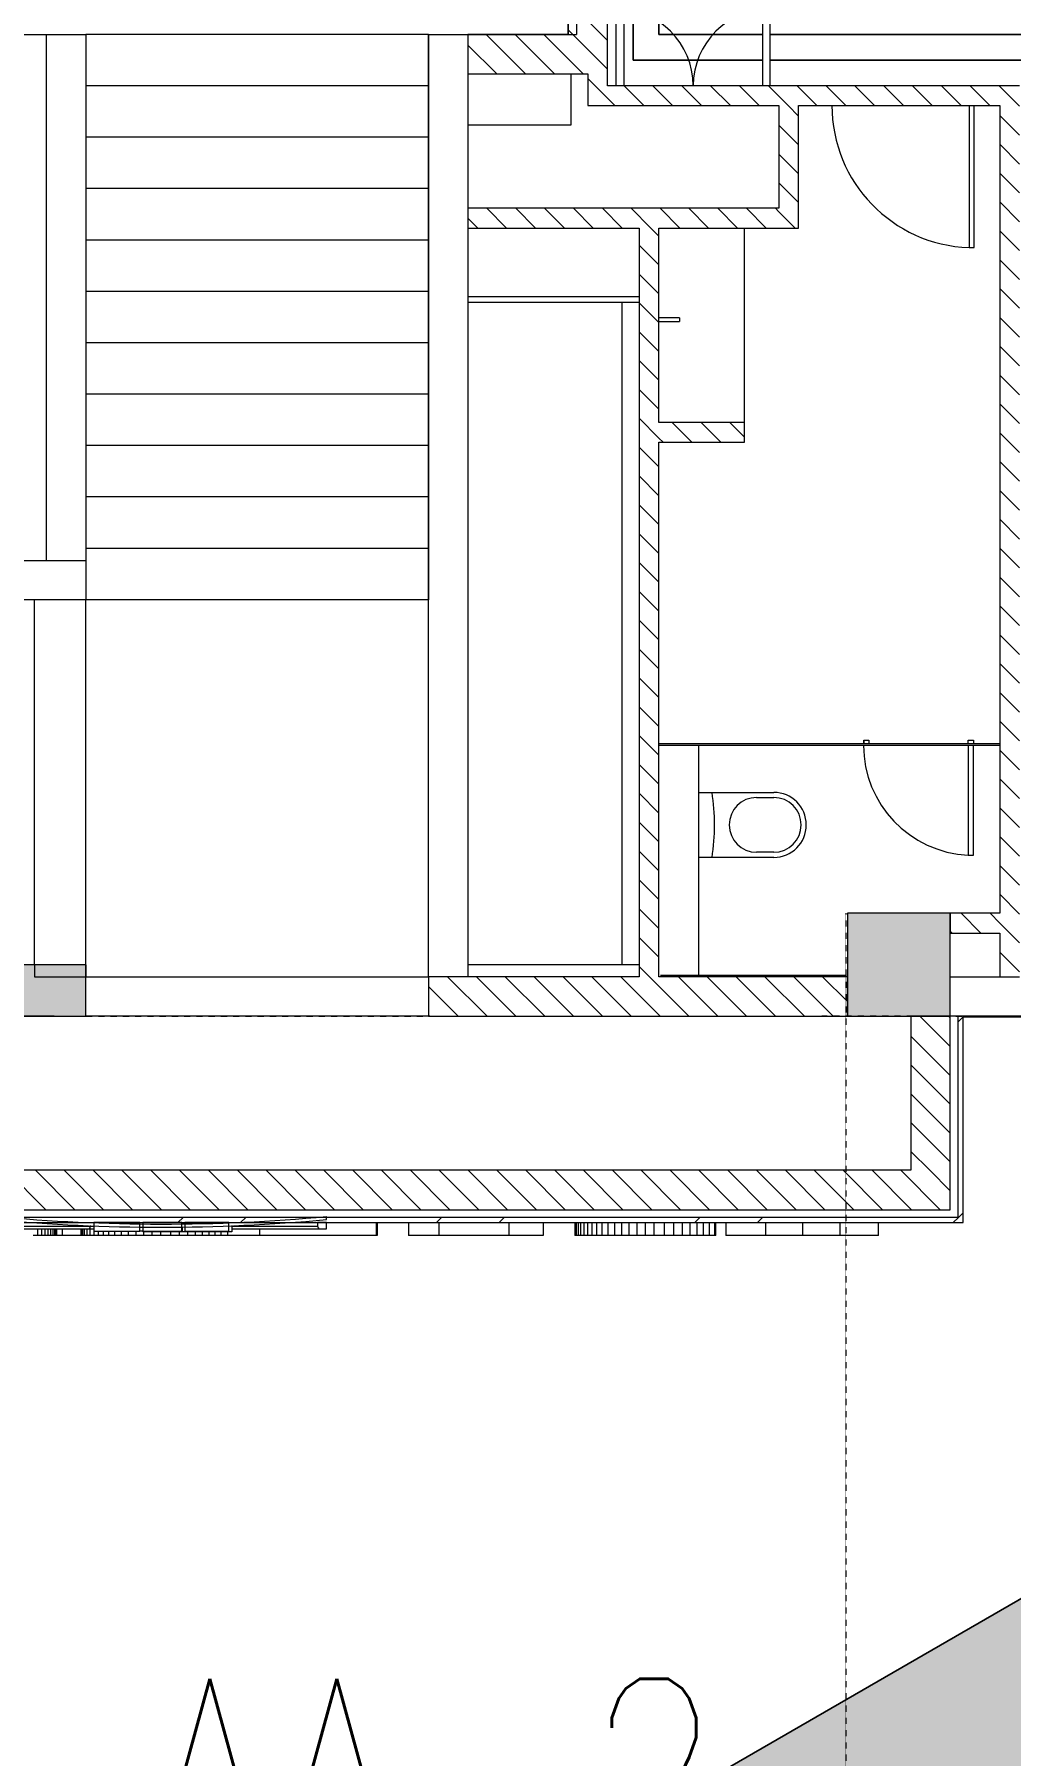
# Model space of a CAD drawing. Header units: millimetres. Extents: x -106145 to 154907, y -84585 to 152038.
# Drawn here: x -11781 to -6084, y -18581 to -8535 of the extents above; entities that cross this region are included whole.
import ezdxf

# ---------------------------------------------------------------- set-up
doc = ezdxf.new("R2010")
doc.units = ezdxf.units.MM
doc.linetypes.add('Cut Out Line _2_', pattern=[2, 1, -1])
doc.linetypes.add('Overhead', pattern=[3.96875, 2.38125, -1.5875])
for name, color, linetype, lineweight in [('A-ANNO-DIMS', 7, 'Continuous', 9), ('A-ANNO-DIMS-300', 7, 'Continuous', 9), ('A-DOOR', 7, 'Continuous', 5), ('A-DOOR-FRAM', 7, 'Continuous', 9), ('A-FLOR', 7, 'Continuous', 5), ('A-FLOR-PATT', 7, 'Continuous', 5), ('A-GENM', 7, 'Continuous', 5), ('A-WALL', 7, 'Continuous', 5), ('A-WALL-PATT', 7, 'Continuous', 5), ('C-TOPO', 7, 'Continuous', 5), ('P-SANR-FIXT', 7, 'Continuous', 5), ('S-COLS', 7, 'Continuous', 5), ('S-STRS', 7, 'Continuous', 5), ('S-STRS-MBND', 7, 'Overhead', 5)]:
    doc.layers.add(name, color=color, linetype=linetype, lineweight=lineweight)
doc.layers.add('A-DETL', color=7, linetype='Continuous', lineweight=5, true_color=0x00a600)
doc.styles.add('RomanS', font='romans__.ttf', dxfattribs={"width": 0.8, "height": 1200})
doc.dimstyles.new('Diagonal_-_4_mm_RomanS_1', dxfattribs={"dimscale": 304.8, "dimtxt": 1219.023462, "dimasz": 1.476378, "dimexe": 0.984252, "dimexo": 0.0625, "dimgap": 0.19685, "dimtad": 1, "dimdec": 0, "dimzin": 0, "dimdsep": 46, "dimtxsty": 'RomanS', "dimblk1": 'OBLIQUE', "dimblk2": 'OBLIQUE', "dimsah": 1, "dimcen": 0.09, "dimdle": 2.362205, "dimazin": 0, "dimtfac": 1, "dimtdec": 4, "dimtix": 1, "dimtmove": 1, "dimatfit": 3, "dimfxl": 2.362205, "dimfxlon": 1, "dimtvp": 1, "dimtolj": 1, "dimtzin": 0, "dimarcsym": 2})
pattern_1 = [(315, (0, 0), (84.18955, 84.18955), [])]
pattern_2 = [(45, (0, 0), (-754.34, 754.34), []), (45, (0, 1143), (-754.34, 754.34), [])]

# ---------------------------------------------------------------- blocks, each defined once
blk = doc.blocks.new('M_Door-Passage-Double-Flush - SHD 1_0-11714148-Site Plan -MAIN')
at = {"layer": 'A-DOOR', "color": 254, "lineweight": 9, "true_color": 0xdddddd}
for p, q in [((-450, -63.85), (-450, -513.85)), ((-405, -513.85), (-405, -63.85)), ((405, -513.85), (405, -63.85)), ((450, -63.85), (450, -513.85)), ((-450, -513.85), (-405, -513.85)), ((450, -513.85), (405, -513.85))]:
    blk.add_line(p, q, dxfattribs=at)
at = {"layer": 'A-DOOR', "color": 254, "true_color": 0xdddddd}
for centre, start, end in [((-450, -63.85), 270, 360), ((450, -63.85), 180, 270)]:
    blk.add_arc(centre, 450, start, end, dxfattribs=at)
blk = doc.blocks.new('DC_SglFl-W-Int - D _0_9-4087149-Site Plan -MAIN')
at = {"layer": 'A-DOOR', "color": 254, "lineweight": 9, "true_color": 0xdddddd}
for p, q in [((385, -57.5), (385, -887.5)), ((415, -887.5), (415, -57.5)), ((385, -887.5), (415, -887.5))]:
    blk.add_line(p, q, dxfattribs=at)
at = {"layer": 'A-DOOR', "color": 254, "true_color": 0xdddddd}
blk.add_arc((415, -57.5), 830.5, 180.00991, 267.92997, dxfattribs=at)
blk = doc.blocks.new('TAPWARE_boiling-chilled_water_unit - HYTP-029-5776659-Site Plan -MAIN')
at = {"layer": 'P-SANR-FIXT', "color": 254, "true_color": 0xdddddd}
blk.add_line((-10, -350), (10, -350), dxfattribs=at)
for points, knots in [([(-10, -350), (-10, -362), (-10, -385), (-10, -419), (-10, -448), (-10, -465), (-10, -471)], [0, 0, 0, 0, 0.25, 0.5, 0.75, 0.8994544, 0.8994544, 0.8994544, 0.8994544]), ([(10, -471), (10, -465), (10, -448), (10, -419), (10, -385), (10, -362), (10, -350)], [0.1005456, 0.1005456, 0.1005456, 0.1005456, 0.25, 0.5, 0.75, 1, 1, 1, 1])]:
    blk.add_open_spline(points, degree=3, knots=knots, dxfattribs=at)
blk = doc.blocks.new('DC_SglFl-W-Int - 0_6 toilet door-5533261-Site Plan -MAIN')
at = {"layer": 'A-DOOR', "color": 254, "lineweight": 9, "true_color": 0xdddddd}
for p, q in [((290, -6), (290, -646)), ((320, -646), (320, -6)), ((290, -646), (320, -646))]:
    blk.add_line(p, q, dxfattribs=at)
at = {"layer": 'A-DOOR', "color": 254, "true_color": 0xdddddd}
for start, end in [(177.3162, 178.9362), (180.0162, 267.3162)]:
    blk.add_arc((320, -6), 641, start, end, dxfattribs=at)
at = {"layer": 'A-DOOR-FRAM', "color": 254, "true_color": 0xdddddd}
for p, q in [((-320, 24), (-290, 24)), ((-320, 24), (-320, 6)), ((-290, 24), (-290, 6)), ((290, 24), (320, 24)), ((290, 6), (290, 24)), ((320, 24), (320, 6))]:
    blk.add_line(p, q, dxfattribs=at)
blk = doc.blocks.new('22 4000 Toilet - Toto - CW763B w_FV4 - 22 4000 Toilet - Toto - CW763B w_FV4-5779779-Site Plan -MAIN')
at = {"layer": 'P-SANR-FIXT', "color": 254, "true_color": 0xdddddd}
for p, q in [((-190, -440), (-190, 0)), ((190, 0), (190, -440)), ((-160, -440), (-160, -340)), ((160, -340), (160, -440))]:
    blk.add_line(p, q, dxfattribs=at)
for centre, radius, start, end in [((0, 1105), 1200, 260.8891, 279.1109), ((0, -340), 160, 0, 180), ((0, -440), 190, 180, 360), ((0, -440), 160, 180, 0)]:
    blk.add_arc(centre, radius, start, end, dxfattribs=at)
blk = doc.blocks.new('2022_11_09_AB BLOCKFACADE WITH CONTINOUS WINDOW_rvt-1-Site Plan -MAIN')
at = {"layer": 'A-WALL-PATT', "true_color": 0xeaeaea}
h = blk.add_hatch(dxfattribs=at)
h.set_pattern_fill('FP_19', color=254, style=0, pattern_type=2)
h.set_pattern_definition(pattern_1)
h.paths.add_polyline_path([(-8436, -8535), (-8436, -6335), (-8666, -6335), (-8666, -8535), (-8595, -8535)], flags=0)
h = blk.add_hatch(dxfattribs=at)
h.set_pattern_fill('FP_19', color=254, style=0, pattern_type=2)
h.set_pattern_definition(pattern_1)
h.paths.add_polyline_path([(-8436, -8765), (-8436, -8535), (-9251, -8535), (-9251, -8765), (-8551, -8765)], flags=0)
h = blk.add_hatch(dxfattribs=at)
h.set_pattern_fill('FP_19', color=254, style=0, pattern_type=2)
h.set_pattern_definition(pattern_1)
h.paths.add_polyline_path([(-8436, -8950), (-8436, -8765), (-8551, -8765), (-8551, -8950)], flags=0)
h = blk.add_hatch(dxfattribs=at)
h.set_pattern_fill('FP_19', color=254, style=0, pattern_type=2)
h.set_pattern_definition(pattern_1)
h.paths.add_polyline_path([(-6146, -8950), (-6146, -8835), (-8436, -8835), (-8436, -8950), (-6494, -8950)], flags=0)
h = blk.add_hatch(dxfattribs=at)
h.set_pattern_fill('FP_19', color=254, style=0, pattern_type=2)
h.set_pattern_definition(pattern_1)
h.paths.add_polyline_path([(-6031, -14035), (-6031, -8835), (-6146, -8835), (-6146, -14035)], flags=0)
h = blk.add_hatch(dxfattribs=at)
h.set_pattern_fill('FP_19', color=254, style=0, pattern_type=2)
h.set_pattern_definition(pattern_1)
h.paths.add_polyline_path([(-7321, -9665), (-7321, -8950), (-7436, -8950), (-7436, -9665)], flags=0)
h = blk.add_hatch(dxfattribs=at)
h.set_pattern_fill('FP_19', color=254, style=0, pattern_type=2)
h.set_pattern_definition(pattern_1)
h.paths.add_polyline_path([(-7436, -9665), (-7436, -9550), (-9251, -9550), (-9251, -9665), (-7544, -9665)], flags=0)
h = blk.add_hatch(dxfattribs=at)
h.set_pattern_fill('FP_19', color=254, style=0, pattern_type=2)
h.set_pattern_definition(pattern_1)
h.paths.add_polyline_path([(-8136, -14035), (-8136, -9665), (-8251, -9665), (-8251, -14035)], flags=0)
h = blk.add_hatch(dxfattribs=at)
h.set_pattern_fill('FP_19', color=254, style=0, pattern_type=2)
h.set_pattern_definition(pattern_1)
h.paths.add_polyline_path([(-8136, -10915), (-7636, -10915), (-7636, -10800), (-8136, -10800)], flags=0)
h = blk.add_hatch(dxfattribs=at)
h.set_pattern_fill('FP_19', color=254, style=0, pattern_type=2)
h.set_pattern_definition(pattern_1)
h.paths.add_polyline_path([(-6436, -13780), (-6146, -13780), (-6146, -13665), (-6436, -13665)], flags=0)
at = {"layer": 'A-WALL-PATT', "true_color": 0xcccccb}
blk.add_hatch(color=254, dxfattribs=at).paths.add_polyline_path([(-11745, -14265), (-11481, -14265), (-11481, -13965), (-14611, -13965), (-14611, -14265), (-12795, -14265)], flags=0)
at = {"layer": 'A-WALL-PATT', "true_color": 0xeaeaea}
h = blk.add_hatch(dxfattribs=at)
h.set_pattern_fill('FP_19', color=254, style=0, pattern_type=2)
h.set_pattern_definition(pattern_1)
h.paths.add_polyline_path([(-8595, -14265), (-7036, -14265), (-7036, -14035), (-9481, -14035), (-9481, -14265)], flags=0)
h = blk.add_hatch(dxfattribs=at)
h.set_pattern_fill('FP_19', color=254, style=0, pattern_type=2)
h.set_pattern_definition(pattern_1)
h.paths.add_polyline_path([(-6666, -15165), (-6436, -15165), (-6436, -14265), (-6666, -14265)], flags=0)
at = {"layer": 'A-WALL-PATT', "true_color": 0xd4d4d4}
h = blk.add_hatch(dxfattribs=at)
h.set_pattern_fill('FP_20', color=254, style=0, pattern_type=2)
h.set_pattern_definition(pattern_2)
h.paths.add_polyline_path([(-6361, -15440), (-6361, -14265), (-6391, -14265), (-6391, -15440)], flags=0)
at = {"layer": 'A-WALL-PATT', "true_color": 0xeaeaea}
h = blk.add_hatch(dxfattribs=at)
h.set_pattern_fill('FP_19', color=254, style=0, pattern_type=2)
h.set_pattern_definition(pattern_1)
h.paths.add_polyline_path([(-6436, -15395), (-6436, -15165), (-15741, -15165), (-15741, -15395), (-6494, -15395)], flags=0)
at = {"layer": 'A-WALL-PATT', "true_color": 0xd4d4d4}
h = blk.add_hatch(dxfattribs=at)
h.set_pattern_fill('FP_20', color=254, style=0, pattern_type=2)
h.set_pattern_definition(pattern_2)
h.paths.add_polyline_path([(-10695, -15470), (-6361, -15470), (-6361, -15440), (-15786, -15440), (-15786, -15470), (-11220, -15470)], flags=0)
at = {"layer": 'S-COLS', "true_color": 0xeaeaea}
blk.add_hatch(color=254, dxfattribs=at).paths.add_polyline_path([(-6494, -14265), (-6436, -14265), (-6436, -13665), (-7036, -13665), (-7036, -14265), (-6666, -14265)], flags=0)
at = {"layer": 'A-FLOR', "color": 254, "true_color": 0xdddddd}
for p, q in [((-8286, -6485), (-8286, -8685)), ((-8286, -8685), (-8286, -6485)), ((-8136, -8535), (-8136, -6635)), ((-8136, -6635), (-8136, -8535)), ((-7531, -8535), (-8136, -8535)), ((-8136, -8535), (-7531, -8535)), ((8859, -8535), (-7486, -8535)), ((-7486, -8535), (8859, -8535)), ((-8286, -8685), (-7531, -8685)), ((-7531, -8685), (-8286, -8685)), ((-7486, -8685), (9009, -8685)), ((9009, -8685), (-7486, -8685)), ((-8651, -8765), (-8651, -9065)), ((-8651, -9065), (-9251, -9065)), ((-7636, -10800), (-7636, -9665)), ((-9251, -10065), (-8251, -10065)), ((-8251, -13965), (-9251, -13965))]:
    blk.add_line(p, q, dxfattribs=at)
at = {"layer": 'A-WALL', "color": 254, "lineweight": 18, "true_color": 0xdddddd}
for p, q in [((-8666, -6335), (-8666, -8535)), ((-8436, -8535), (-8436, -6335)), ((-8666, -8535), (-9251, -8535)), ((-9251, -8535), (-9251, -8765)), ((-8436, -8765), (-8436, -8535)), ((-9251, -8765), (-8551, -8765)), ((-8551, -8765), (-8551, -8950)), ((-8436, -8835), (-8436, -8765)), ((-6146, -8835), (-8436, -8835)), ((-6031, -8835), (-6146, -8835)), ((-8551, -8950), (-8436, -8950)), ((-8436, -8950), (-7436, -8950)), ((-7436, -8950), (-7436, -9550)), ((-7321, -9665), (-7321, -8950)), ((-7321, -8950), (-6146, -8950)), ((-6146, -8950), (-6146, -13665)), ((-7436, -9550), (-9251, -9550)), ((-9251, -9550), (-9251, -9665)), ((-9251, -9665), (-8251, -9665)), ((-8251, -9665), (-8251, -14035)), ((-8136, -9665), (-7436, -9665)), ((-8136, -10800), (-8136, -9665)), ((-7436, -9665), (-7321, -9665)), ((-7636, -10800), (-8136, -10800)), ((-7636, -10915), (-7636, -10800)), ((-8136, -14035), (-8136, -10915)), ((-8136, -10915), (-7636, -10915)), ((-6146, -13665), (-6436, -13665)), ((-6436, -13665), (-6436, -13780)), ((-6436, -13780), (-6146, -13780)), ((-6146, -13780), (-6146, -14035)), ((-11481, -13965), (-14611, -13965)), ((-11481, -14265), (-11481, -13965)), ((-8251, -14035), (-9481, -14035)), ((-9481, -14035), (-9481, -14265)), ((-7036, -14035), (-8136, -14035)), ((-7036, -14265), (-7036, -14035)), ((-6146, -14035), (-6031, -14035)), ((-14381, -14265), (-11481, -14265))]:
    blk.add_line(p, q, dxfattribs=at)
at = {"layer": 'A-WALL', "color": 254, "true_color": 0xdddddd}
for p, q in [((-11711, -11605), (-11711, -8535)), ((-9481, -14035), (-9481, -8535)), ((-9251, -8765), (-9251, -9550)), ((-9251, -9665), (-9251, -14035)), ((-8251, -10100), (-9251, -10100)), ((-8351, -13965), (-8351, -10100)), ((-12151, -11605), (-11481, -11605)), ((-11481, -11835), (-12151, -11835)), ((-8136, -12673), (-6146, -12673)), ((-6146, -12685), (-8136, -12685)), ((-7906, -12685), (-7906, -14026)), ((-11481, -14035), (-9481, -14035)), ((-8127, -14026), (-7045, -14026)), ((-6436, -14035), (-6146, -14035)), ((-9481, -14265), (-11481, -14265)), ((-6436, -14265), (-6666, -14265)), ((1084, -14265), (-6436, -14265))]:
    blk.add_line(p, q, dxfattribs=at)
at = {"layer": 'A-WALL', "color": 253, "lineweight": 18, "true_color": 0xaaaaaa}
for p, q in [((-9481, -14265), (-7036, -14265)), ((-6666, -14265), (-6666, -15165)), ((-6436, -15165), (-6436, -14265)), ((-6361, -14265), (-6391, -14265)), ((-6391, -14265), (-6391, -15440)), ((1084, -14265), (-6361, -14265)), ((-6361, -15440), (-6361, -14270)), ((-6361, -14270), (1084, -14270)), ((-6666, -15165), (-15511, -15165)), ((-6436, -15395), (-6436, -15165)), ((-6391, -15440), (-15786, -15440)), ((-15786, -15470), (-6361, -15470)), ((-15741, -15395), (-6436, -15395)), ((-6361, -15470), (-6361, -15440))]:
    blk.add_line(p, q, dxfattribs=at)
at = {"layer": 'A-WALL', "color": 253, "true_color": 0xaaaaaa}
blk.add_line((-6361, -14265), (-6361, -14270), dxfattribs=at)
at = {"layer": 'S-COLS', "color": 254, "true_color": 0xdddddd}
for p, q in [((-6436, -13665), (-7036, -13665)), ((-7036, -13665), (-7036, -14265)), ((-6436, -14265), (-6436, -13665)), ((-7036, -14265), (-6666, -14265)), ((-6666, -14265), (-6436, -14265))]:
    blk.add_line(p, q, dxfattribs=at)
at = {"layer": 'S-STRS', "color": 254, "true_color": 0xdddddd}
for p, q in [((-12381, -8535), (-11481, -8535)), ((-9481, -8535), (-11481, -8535)), ((-11481, -8535), (-11481, -8835)), ((-11481, -8835), (-11481, -9135)), ((-9481, -8835), (-11481, -8835)), ((-11481, -9135), (-11481, -9435)), ((-9481, -9135), (-11481, -9135)), ((-11481, -9435), (-11481, -9735)), ((-9481, -9435), (-11481, -9435)), ((-11481, -9735), (-11481, -10035)), ((-9481, -9735), (-11481, -9735)), ((-11481, -10035), (-11481, -10335)), ((-9481, -10035), (-11481, -10035)), ((-11481, -10335), (-11481, -10635)), ((-9481, -10335), (-11481, -10335)), ((-11481, -10635), (-11481, -10935)), ((-9481, -10635), (-11481, -10635)), ((-11481, -10935), (-11481, -11235)), ((-9481, -10935), (-11481, -10935)), ((-11481, -11235), (-11481, -11535)), ((-9481, -11235), (-11481, -11235)), ((-11481, -11535), (-11481, -11835)), ((-9481, -11535), (-11481, -11535)), ((-11781, -11835), (-12081, -11835)), ((-11481, -11835), (-11781, -11835)), ((-11781, -13965), (-11781, -11835)), ((-11481, -13965), (-11481, -11835)), ((-9481, -11835), (-11481, -11835))]:
    blk.add_line(p, q, dxfattribs=at)
at = {"layer": 'S-STRS', "color": 254, "linetype": 'Overhead', "true_color": 0xdddddd}
for p, q in [((-9481, -8535), (-11481, -8535)), ((-9481, -8835), (-11481, -8835)), ((-9481, -9135), (-11481, -9135)), ((-9481, -9435), (-11481, -9435)), ((-9481, -9735), (-11481, -9735)), ((-9481, -10035), (-11481, -10035)), ((-9481, -10335), (-11481, -10335)), ((-9481, -10635), (-11481, -10635)), ((-9481, -10935), (-11481, -10935)), ((-9481, -11235), (-11481, -11235)), ((-9481, -11535), (-11481, -11535)), ((-11781, -13965), (-11781, -11835)), ((-11481, -13965), (-11481, -11835)), ((-9481, -11835), (-11481, -11835))]:
    blk.add_line(p, q, dxfattribs=at)
at = {"layer": 'S-STRS-MBND', "color": 254, "true_color": 0xdddddd}
for p, q in [((-8666, -8535), (-8666, -6335)), ((-8616, -8535), (-8616, -6335)), ((-12381, -8535), (-11481, -8535)), ((-12381, -8535), (-11481, -8535)), ((-9481, -8535), (-11481, -8535)), ((-9481, -8535), (-11481, -8535)), ((-9481, -8535), (-11481, -8535)), ((-9481, -8535), (-11481, -8535)), ((-9481, -8535), (-11481, -8535)), ((-11481, -8535), (-11481, -11835)), ((-11481, -8535), (-11481, -11835)), ((-11481, -8535), (-11481, -11835)), ((-11481, -8535), (-11481, -11835)), ((-11481, -8535), (-11481, -11835)), ((-9481, -8535), (-11481, -8535)), ((-9481, -8535), (-11481, -8535)), ((-9481, -8535), (-11481, -8535)), ((-9481, -8535), (-11481, -8535)), ((-9481, -8535), (-11481, -8535)), ((-9481, -8535), (-8666, -8535)), ((-9481, -8535), (-8616, -8535)), ((-9481, -8535), (-9481, -11835)), ((-9481, -8535), (-9481, -11835)), ((-9481, -8535), (-9481, -11835)), ((-9481, -8535), (-9481, -11835)), ((-9481, -8535), (-9481, -11835)), ((-9481, -8835), (-11481, -8835)), ((-9481, -8835), (-11481, -8835)), ((-9481, -8835), (-11481, -8835)), ((-9481, -8835), (-11481, -8835)), ((-9481, -8835), (-11481, -8835)), ((-9481, -8835), (-11481, -8835)), ((-9481, -8835), (-11481, -8835)), ((-9481, -8835), (-11481, -8835)), ((-9481, -8835), (-11481, -8835)), ((-9481, -8835), (-11481, -8835)), ((-9481, -9135), (-11481, -9135)), ((-9481, -9135), (-11481, -9135)), ((-9481, -9135), (-11481, -9135)), ((-9481, -9135), (-11481, -9135)), ((-9481, -9135), (-11481, -9135)), ((-9481, -9135), (-11481, -9135)), ((-9481, -9135), (-11481, -9135)), ((-9481, -9135), (-11481, -9135)), ((-9481, -9135), (-11481, -9135)), ((-9481, -9135), (-11481, -9135)), ((-9481, -9435), (-11481, -9435)), ((-9481, -9435), (-11481, -9435)), ((-9481, -9435), (-11481, -9435)), ((-9481, -9435), (-11481, -9435)), ((-9481, -9435), (-11481, -9435)), ((-9481, -9435), (-11481, -9435)), ((-9481, -9435), (-11481, -9435)), ((-9481, -9435), (-11481, -9435)), ((-9481, -9435), (-11481, -9435)), ((-9481, -9435), (-11481, -9435)), ((-9481, -9735), (-11481, -9735)), ((-9481, -9735), (-11481, -9735)), ((-9481, -9735), (-11481, -9735)), ((-9481, -9735), (-11481, -9735)), ((-9481, -9735), (-11481, -9735)), ((-9481, -9735), (-11481, -9735)), ((-9481, -9735), (-11481, -9735)), ((-9481, -9735), (-11481, -9735)), ((-9481, -9735), (-11481, -9735)), ((-9481, -9735), (-11481, -9735)), ((-9481, -10035), (-11481, -10035)), ((-9481, -10035), (-11481, -10035)), ((-9481, -10035), (-11481, -10035)), ((-9481, -10035), (-11481, -10035)), ((-9481, -10035), (-11481, -10035)), ((-9481, -10035), (-11481, -10035)), ((-9481, -10035), (-11481, -10035)), ((-9481, -10035), (-11481, -10035)), ((-9481, -10035), (-11481, -10035)), ((-9481, -10035), (-11481, -10035)), ((-9481, -10335), (-11481, -10335)), ((-9481, -10335), (-11481, -10335)), ((-9481, -10335), (-11481, -10335)), ((-9481, -10335), (-11481, -10335)), ((-9481, -10335), (-11481, -10335)), ((-9481, -10335), (-11481, -10335)), ((-9481, -10335), (-11481, -10335)), ((-9481, -10335), (-11481, -10335)), ((-9481, -10335), (-11481, -10335)), ((-9481, -10335), (-11481, -10335)), ((-9481, -10635), (-11481, -10635)), ((-9481, -10635), (-11481, -10635)), ((-9481, -10635), (-11481, -10635)), ((-9481, -10635), (-11481, -10635)), ((-9481, -10635), (-11481, -10635)), ((-9481, -10635), (-11481, -10635)), ((-9481, -10635), (-11481, -10635)), ((-9481, -10635), (-11481, -10635)), ((-9481, -10635), (-11481, -10635)), ((-9481, -10635), (-11481, -10635)), ((-9481, -10935), (-11481, -10935)), ((-9481, -10935), (-11481, -10935)), ((-9481, -10935), (-11481, -10935)), ((-9481, -10935), (-11481, -10935)), ((-9481, -10935), (-11481, -10935)), ((-9481, -10935), (-11481, -10935)), ((-9481, -10935), (-11481, -10935)), ((-9481, -10935), (-11481, -10935)), ((-9481, -10935), (-11481, -10935)), ((-9481, -10935), (-11481, -10935)), ((-9481, -11235), (-11481, -11235)), ((-9481, -11235), (-11481, -11235)), ((-9481, -11235), (-11481, -11235)), ((-9481, -11235), (-11481, -11235)), ((-9481, -11235), (-11481, -11235)), ((-9481, -11235), (-11481, -11235)), ((-9481, -11235), (-11481, -11235)), ((-9481, -11235), (-11481, -11235)), ((-9481, -11235), (-11481, -11235)), ((-9481, -11235), (-11481, -11235)), ((-9481, -11535), (-11481, -11535)), ((-9481, -11535), (-11481, -11535)), ((-9481, -11535), (-11481, -11535)), ((-9481, -11535), (-11481, -11535)), ((-9481, -11535), (-11481, -11535)), ((-9481, -11535), (-11481, -11535)), ((-9481, -11535), (-11481, -11535)), ((-9481, -11535), (-11481, -11535)), ((-9481, -11535), (-11481, -11535)), ((-9481, -11535), (-11481, -11535)), ((-11481, -11835), (-12381, -11835)), ((-11481, -11835), (-11781, -11835)), ((-11481, -11835), (-11781, -11835)), ((-11481, -11835), (-11781, -11835)), ((-11481, -11835), (-11781, -11835)), ((-11781, -13965), (-11781, -11835)), ((-11781, -13965), (-11781, -11835)), ((-9481, -11835), (-11481, -11835)), ((-9481, -11835), (-11481, -11835)), ((-9481, -11835), (-11481, -11835)), ((-11481, -13965), (-11481, -11835)), ((-9481, -11835), (-11481, -11835)), ((-9481, -11835), (-11481, -11835)), ((-9481, -11835), (-11481, -11835)), ((-9481, -11835), (-11481, -11835)), ((-9481, -11835), (-11481, -11835)), ((-11481, -13965), (-11481, -11835)), ((-9481, -11835), (-11481, -11835)), ((-9481, -11835), (-11481, -11835)), ((-9481, -14035), (-9481, -11835)), ((-9481, -14035), (-9481, -11835)), ((-9481, -14035), (-9481, -11835)), ((-9481, -14035), (-9481, -11835)), ((-9481, -14035), (-9481, -11835)), ((-11481, -13965), (-12381, -13965)), ((-11781, -13965), (-11781, -14035)), ((-11781, -13965), (-11781, -14035)), ((-11781, -13965), (-11781, -14035)), ((-11781, -13965), (-11781, -14035)), ((-11781, -14035), (-9481, -14035)), ((-11781, -14035), (-9481, -14035)), ((-11781, -14035), (-9481, -14035)), ((-11781, -14035), (-9481, -14035)), ((-11481, -13965), (-11481, -14035)), ((-11481, -14035), (-9481, -14035))]:
    blk.add_line(p, q, dxfattribs=at)
at = {"color": 253, "lineweight": 5, "true_color": 0xaaaaaa}
for name, p, rotation in [('M_Door-Passage-Double-Flush - SHD 1_0-11714148-Site Plan -MAIN', (-7936, -8899), 180), ('TAPWARE_boiling-chilled_water_unit - HYTP-029-5776659-Site Plan -MAIN', (-7666, -10200), 270.0000000000002), ('22 4000 Toilet - Toto - CW763B w_FV4 - 22 4000 Toilet - Toto - CW763B w_FV4-5779779-Site Plan -MAIN', (-7906, -13149), 89.99999999999955)]:
    blk.add_blockref(name, p, dxfattribs=dict(at, rotation=rotation))
for name, p in [('DC_SglFl-W-Int - D _0_9-4087149-Site Plan -MAIN', (-6711, -8892)), ('DC_SglFl-W-Int - 0_6 toilet door-5533261-Site Plan -MAIN', (-6621, -12679))]:
    blk.add_blockref(name, p, dxfattribs=at)
blk = doc.blocks.new('MAHARISHI MARKENDESHWAR UNIVERSITY CREST LOGO_XL_2M - MAHARISHI MARKENDESHWAR UNIVERSITY CREST LOGO_XL_2M-2439731-Site Plan -MAIN')
at = {"layer": 'A-GENM', "lineweight": 18}
for p, q in [((-12009, -15434), (-12009, -15452)), ((-12009, -15470), (-12009, -15507)), ((-11956, -15470), (-12009, -15470)), ((-11956, -15492), (-11956, -15470)), ((-11166, -15470), (-11434, -15470)), ((-11434, -15470), (-11434, -15520)), ((-11166, -15520), (-11166, -15470)), ((-10921, -15470), (-11148, -15470)), ((-11148, -15470), (-11148, -15520)), ((-10921, -15520), (-10921, -15470)), ((-10647, -15470), (-10903, -15470)), ((-10903, -15470), (-10903, -15520)), ((-10647, -15520), (-10647, -15470)), ((-10076, -15470), (-10129, -15470)), ((-10129, -15470), (-10129, -15492)), ((-10076, -15453), (-10076, -15435)), ((-10076, -15507), (-10076, -15470)), ((-12009, -15507), (-11964, -15507)), ((-11434, -15520), (-11166, -15520)), ((-11148, -15520), (-10921, -15520)), ((-10903, -15520), (-10647, -15520)), ((-10121, -15507), (-10076, -15507))]:
    blk.add_line(p, q, dxfattribs=at)
at = {"layer": 'A-GENM'}
for p, q in [((-11148, -15470), (-11148, -15477)), ((-10918, -15470), (-10918, -15477)), ((-11964, -15507), (-11914, -15507)), ((-11956, -15492), (-11907, -15492)), ((-11914, -15507), (-11669, -15507)), ((-11907, -15492), (-11663, -15492)), ((-11669, -15507), (-11459, -15507)), ((-11663, -15492), (-11454, -15492)), ((-11459, -15507), (-11434, -15507)), ((-11454, -15492), (-11454, -15488)), ((-11454, -15492), (-11434, -15492)), ((-11148, -15520), (-11166, -15520)), ((-11148, -15495), (-11148, -15525)), ((-11132, -15525), (-11148, -15525)), ((-11132, -15525), (-11132, -15520)), ((-11120, -15525), (-11132, -15525)), ((-11120, -15520), (-11120, -15525)), ((-11080, -15525), (-11120, -15525)), ((-11080, -15520), (-11080, -15525)), ((-11062, -15525), (-11080, -15525)), ((-11062, -15520), (-11062, -15525)), ((-11057, -15525), (-11062, -15525)), ((-11057, -15520), (-11057, -15525)), ((-11016, -15525), (-11057, -15525)), ((-11016, -15520), (-11016, -15525)), ((-10981, -15525), (-11016, -15525)), ((-10981, -15520), (-10981, -15525)), ((-10956, -15525), (-10981, -15525)), ((-10956, -15520), (-10956, -15525)), ((-10921, -15525), (-10956, -15525)), ((-10918, -15525), (-10921, -15525)), ((-10918, -15495), (-10918, -15525)), ((-10898, -15525), (-10918, -15525)), ((-10898, -15520), (-10898, -15525)), ((-10879, -15525), (-10898, -15525)), ((-10879, -15520), (-10879, -15525)), ((-10871, -15525), (-10879, -15525)), ((-10871, -15520), (-10871, -15525)), ((-10847, -15525), (-10871, -15525)), ((-10847, -15520), (-10847, -15525)), ((-10826, -15525), (-10847, -15525)), ((-10826, -15520), (-10826, -15525)), ((-10795, -15525), (-10826, -15525)), ((-10795, -15520), (-10795, -15525)), ((-10630, -15525), (-10795, -15525)), ((-10630, -15488), (-10630, -15525)), ((-10630, -15492), (-10423, -15492)), ((-10629, -15500), (-10627, -15507)), ((-10627, -15507), (-10416, -15507)), ((-10423, -15492), (-10179, -15492)), ((-10416, -15507), (-10171, -15507)), ((-10179, -15492), (-10129, -15492)), ((-10171, -15507), (-10121, -15507))]:
    blk.add_line(p, q, dxfattribs=at)
at = {"layer": 'A-GENM', "lineweight": 18, "flags": 128}
for points in [[(-11964, -15507), (-11960, -15500), (-11956, -15492)], [(-10129, -15492), (-10125, -15500), (-10121, -15507)]]:
    blk.add_lwpolyline(points, dxfattribs=at)
at = {"layer": 'A-GENM', "flags": 128}
blk.add_lwpolyline([(-11459, -15507), (-11456, -15500), (-11454, -15492)], dxfattribs=at)
at = {"layer": 'A-GENM', "lineweight": 18}
for radius, start, end in [(10487, 264.6874, 275.2627), (10505, 264.6966, 275.2537)]:
    blk.add_arc((-11038, -4992), radius, start, end, dxfattribs=at)
blk = doc.blocks.new('DIMBLOCK6-Site Plan -MAIN')
at = {"layer": 'A-ANNO-DIMS-300', "transparency": 16777216}
for p, q in [((-16667, -35004), (-16667, -13545)), ((-11666, -14265), (-16967, -14265)), ((-16667, -14265), (-11666, -14265)), ((-17387, -34284), (-16367, -34284)), ((-16667, -34284), (-17387, -34284))]:
    blk.add_line(p, q, dxfattribs=at)
at = {"layer": 'A-ANNO-DIMS-300', "lineweight": 35, "transparency": 16777216}
for p, q in [((-16667, -14265), (-16892, -14040)), ((-16667, -14265), (-16442, -14490)), ((-16667, -34284), (-16892, -34059)), ((-16667, -34284), (-16442, -34509))]:
    blk.add_line(p, q, dxfattribs=at)
at = {"layer": 'A-ANNO-DIMS-300', "transparency": 16777216}
blk.add_ellipse((-16667, -7684), major_axis=(0, 16591), ratio=0.611088, start_param=1.570796, end_param=3.141593, dxfattribs=at)
at = {"layer": 'A-ANNO-DIMS-300', "color": 0, "transparency": 16777216, "char_height": 1200, "attachment_point": 1, "rotation": 90, "line_spacing_factor": 0.983083, "style": 'RomanS'}
for s, insert, width in [('FROM FACE OF COL. AA-2', (-26453, -15519), 24231.04), ('20019', (-28419, -7684), 5426.62)]:
    blk.add_mtext(s, dxfattribs=dict(at, insert=insert, width=width))
blk = doc.blocks.new('_Oblique')
at = {"color": 0, "linetype": 'ByBlock', "lineweight": -2}
blk.add_line((-0.5, -0.5), (0.5, 0.5), dxfattribs=at)
blk = doc.blocks.new('DIMBLOCK7-Site Plan -MAIN')
at = {"layer": 'A-ANNO-DIMS-300', "transparency": 16777216}
for p, q in [((-14808, -28593), (-14808, -29613)), ((-14808, -29313), (-14808, -28593)), ((-7036, -28593), (-7036, -29613)), ((-7036, -29313), (-7036, -28593)), ((-15528, -29313), (-6316, -29313))]:
    blk.add_line(p, q, dxfattribs=at)
at = {"layer": 'A-ANNO-DIMS-300', "lineweight": 35, "transparency": 16777216}
for p, q in [((-14808, -29313), (-14583, -29088)), ((-7036, -29313), (-6811, -29088)), ((-14808, -29313), (-15033, -29538)), ((-7036, -29313), (-7261, -29538))]:
    blk.add_line(p, q, dxfattribs=at)
at = {"layer": 'A-ANNO-DIMS-300', "transparency": 16777216}
blk.add_ellipse((-13005, -29313), major_axis=(0, 11533), ratio=0.180612, start_param=4.712389, end_param=6.283185, dxfattribs=at)
at = {"layer": 'A-ANNO-DIMS-300', "color": 0, "transparency": 16777216, "char_height": 1200, "attachment_point": 1, "line_spacing_factor": 0.983083, "style": 'RomanS'}
for s, insert, width in [('7772', (-16623, -16167), 4341.3), ('FROM FACE OF COL. AA-2', (-24910, -18133), 24231.04)]:
    blk.add_mtext(s, dxfattribs=dict(at, insert=insert, width=width))

msp = doc.modelspace()

# ---------------------------------------------------------------- block references
at = {"lineweight": 5}
msp.add_blockref('2022_11_09_AB BLOCKFACADE WITH CONTINOUS WINDOW_rvt-1-Site Plan -MAIN', (0, 0), dxfattribs=at)

# ---------------------------------------------------------------- next in the draw order: hatches: boundary and pattern name
at = {"layer": 'A-FLOR-PATT'}
h = msp.add_hatch(dxfattribs=at)
h.set_pattern_fill('FP_83', color=256, style=0, pattern_type=2)
h.set_pattern_definition([(75.019, (-11905.15, -22198.16), (-70.6031, 122.5366), [299.637, -99.879]), (164.88, (-11879.34, -22101.67), (-70.6024, 122.5371), [299.638, -99.879])])
h.paths.add_polyline_path([(-18664.31, -27276.07), (-4227.54, -18937.62), (-5227.54, -17205.57), (-19664.31, -25544.02), (-18925.68, -26823.37)], flags=0)

# ---------------------------------------------------------------- next in the draw order: linework, layer by layer
at = {"layer": 'A-DETL', "color": 8, "linetype": 'Cut Out Line _2_', "true_color": 0x808080}
for p, q in [((-7045.25, -13665), (-7045.25, -32665)), ((-14611.25, -14264.95), (57388.75, -14264.95)), ((1613.75, -14264.95), (-7186.25, -14264.95))]:
    msp.add_line(p, q, dxfattribs=at)
at = {"layer": 'A-FLOR'}
msp.add_line((-5089.83, -17126.03), (-22358.03, -27099.87), dxfattribs=at)
at = {"layer": 'A-GENM'}
for p, q in [((-9786.56, -15469.95), (-9786.56, -15544.95)), ((-9780.1, -15469.95), (-9780.1, -15544.95)), ((-9597.48, -15469.95), (-9597.48, -15544.95)), ((-9420.66, -15469.95), (-9420.66, -15544.95)), ((-9012.39, -15469.95), (-9012.39, -15544.95)), ((-8812.6, -15469.95), (-8812.6, -15544.95)), ((-8627.08, -15469.95), (-8627.08, -15544.95)), ((-8624.98, -15469.95), (-8624.98, -15544.95)), ((-8618.69, -15469.95), (-8618.69, -15544.95)), ((-8608.2, -15469.95), (-8608.2, -15544.95)), ((-8593.52, -15469.95), (-8593.52, -15544.95)), ((-8575.12, -15469.95), (-8575.12, -15544.95)), ((-8553.47, -15469.95), (-8553.47, -15544.95)), ((-8528.57, -15469.95), (-8528.57, -15544.95)), ((-8500.43, -15469.95), (-8500.43, -15544.95)), ((-8469.02, -15469.95), (-8469.02, -15544.95)), ((-8434.34, -15469.95), (-8434.34, -15544.95)), ((-8396.39, -15469.95), (-8396.39, -15544.95)), ((-8355.16, -15469.95), (-8355.16, -15544.95)), ((-8311.14, -15469.95), (-8311.14, -15544.95)), ((-8264.83, -15469.95), (-8264.83, -15544.95)), ((-8216.21, -15469.95), (-8216.21, -15544.95)), ((-8165.29, -15469.95), (-8165.29, -15544.95)), ((-8105.15, -15469.95), (-8105.15, -15544.95)), ((-8050.46, -15469.95), (-8050.46, -15544.95)), ((-8000.88, -15469.95), (-8000.88, -15544.95)), ((-7956.03, -15469.95), (-7956.03, -15544.95)), ((-7915.2, -15469.95), (-7915.2, -15544.95)), ((-7877.65, -15469.95), (-7877.65, -15544.95)), ((-7843.04, -15469.95), (-7843.04, -15544.95)), ((-7810.98, -15469.95), (-7810.98, -15544.95)), ((-7804.52, -15544.95), (-7804.52, -15469.95)), ((-7745.43, -15469.95), (-7745.43, -15544.95)), ((-7514.2, -15469.95), (-7514.2, -15544.95)), ((-7298.58, -15469.95), (-7298.58, -15544.95)), ((-7079.39, -15469.95), (-7079.39, -15544.95)), ((-6854.63, -15544.95), (-6854.63, -15469.95)), ((-11763.91, -15544.95), (-11789.29, -15544.95)), ((-11763.91, -15507.45), (-11763.91, -15544.95)), ((-11740.74, -15544.95), (-11763.91, -15544.95)), ((-11740.74, -15507.45), (-11740.74, -15544.95)), ((-11720.04, -15544.95), (-11740.74, -15544.95)), ((-11720.04, -15507.45), (-11720.04, -15544.95)), ((-11702.11, -15544.95), (-11720.04, -15544.95)), ((-11702.11, -15507.45), (-11702.11, -15544.95)), ((-11686.93, -15544.95), (-11702.11, -15544.95)), ((-11686.93, -15507.45), (-11686.93, -15544.95)), ((-11674.51, -15544.95), (-11686.93, -15544.95)), ((-11674.51, -15507.45), (-11674.51, -15544.95)), ((-11664.86, -15544.95), (-11674.51, -15544.95)), ((-11664.86, -15507.45), (-11664.86, -15544.95)), ((-11657.96, -15544.95), (-11664.86, -15544.95)), ((-11657.96, -15507.45), (-11657.96, -15544.95)), ((-11652.44, -15544.95), (-11657.96, -15544.95)), ((-11652.44, -15507.45), (-11652.44, -15544.95)), ((-11618.32, -15544.95), (-11652.44, -15544.95)), ((-11618.32, -15544.95), (-11618.32, -15507.45)), ((-11509.73, -15544.95), (-11618.32, -15544.95)), ((-11509.73, -15507.45), (-11509.73, -15544.95)), ((-11507.6, -15544.95), (-11509.73, -15544.95)), ((-11507.6, -15507.45), (-11507.6, -15544.95)), ((-11501.2, -15544.95), (-11507.6, -15544.95)), ((-11501.2, -15507.45), (-11501.2, -15544.95)), ((-11490.54, -15544.95), (-11501.2, -15544.95)), ((-11490.54, -15507.45), (-11490.54, -15544.95)), ((-11475.62, -15544.95), (-11490.54, -15544.95)), ((-11475.62, -15507.45), (-11475.62, -15544.95)), ((-11456.89, -15544.95), (-11475.62, -15544.95)), ((-11456.89, -15507.45), (-11456.89, -15544.95)), ((-11434.84, -15544.95), (-11456.89, -15544.95)), ((-11434.84, -15507.45), (-11434.84, -15544.95)), ((-11409.46, -15544.95), (-11434.84, -15544.95)), ((-11409.46, -15519.95), (-11409.46, -15544.95)), ((-11380.74, -15544.95), (-11409.46, -15544.95)), ((-11380.74, -15519.95), (-11380.74, -15544.95)), ((-11348.79, -15544.95), (-11380.74, -15544.95)), ((-11348.79, -15519.95), (-11348.79, -15544.95)), ((-11313.71, -15544.95), (-11348.79, -15544.95)), ((-11313.71, -15519.95), (-11313.71, -15544.95)), ((-11275.49, -15544.95), (-11313.71, -15544.95)), ((-11275.49, -15519.95), (-11275.49, -15544.95)), ((-11234.13, -15544.95), (-11275.49, -15544.95)), ((-11234.13, -15519.95), (-11234.13, -15544.95)), ((-11190.15, -15544.95), (-11234.13, -15544.95)), ((-11190.15, -15519.95), (-11190.15, -15544.95)), ((-11144.05, -15544.95), (-11190.15, -15544.95)), ((-11144.05, -15524.95), (-11144.05, -15544.95)), ((-11095.83, -15544.95), (-11144.05, -15544.95)), ((-11095.83, -15524.95), (-11095.83, -15544.95)), ((-11045.49, -15544.95), (-11095.83, -15544.95)), ((-11045.49, -15524.95), (-11045.49, -15544.95)), ((-10987.83, -15544.95), (-11045.49, -15544.95)), ((-10987.83, -15524.95), (-10987.83, -15544.95)), ((-10935.68, -15544.95), (-10987.83, -15544.95)), ((-10935.68, -15524.95), (-10935.68, -15544.95)), ((-10888.02, -15544.95), (-10935.68, -15544.95)), ((-10888.02, -15524.95), (-10888.02, -15544.95)), ((-10843.81, -15544.95), (-10888.02, -15544.95)), ((-10843.81, -15524.95), (-10843.81, -15544.95)), ((-10802.64, -15544.95), (-10843.81, -15544.95)), ((-10802.64, -15524.95), (-10802.64, -15544.95)), ((-10764.1, -15544.95), (-10802.64, -15544.95)), ((-10764.1, -15524.95), (-10764.1, -15544.95)), ((-10727.53, -15544.95), (-10764.1, -15544.95)), ((-10727.53, -15524.95), (-10727.53, -15544.95)), ((-10692.3, -15544.95), (-10727.53, -15544.95)), ((-10692.3, -15524.95), (-10692.3, -15544.95)), ((-10653.5, -15544.95), (-10692.3, -15544.95)), ((-10653.5, -15524.95), (-10653.5, -15544.95)), ((-10467.98, -15544.95), (-10653.5, -15544.95)), ((-10467.98, -15507.45), (-10467.98, -15544.95)), ((-9786.56, -15544.95), (-10467.98, -15544.95)), ((-9780.1, -15544.95), (-9786.56, -15544.95)), ((-9420.66, -15544.95), (-9597.48, -15544.95)), ((-9012.39, -15544.95), (-9420.66, -15544.95)), ((-8812.6, -15544.95), (-9012.39, -15544.95)), ((-8624.98, -15544.95), (-8627.08, -15544.95)), ((-8618.69, -15544.95), (-8624.98, -15544.95)), ((-8608.2, -15544.95), (-8618.69, -15544.95)), ((-8593.52, -15544.95), (-8608.2, -15544.95)), ((-8575.12, -15544.95), (-8593.52, -15544.95)), ((-8553.47, -15544.95), (-8575.12, -15544.95)), ((-8528.57, -15544.95), (-8553.47, -15544.95)), ((-8500.43, -15544.95), (-8528.57, -15544.95)), ((-8469.02, -15544.95), (-8500.43, -15544.95)), ((-8434.34, -15544.95), (-8469.02, -15544.95)), ((-8396.39, -15544.95), (-8434.34, -15544.95)), ((-8355.16, -15544.95), (-8396.39, -15544.95)), ((-8311.14, -15544.95), (-8355.16, -15544.95)), ((-8264.83, -15544.95), (-8311.14, -15544.95)), ((-8216.21, -15544.95), (-8264.83, -15544.95)), ((-8165.29, -15544.95), (-8216.21, -15544.95)), ((-8105.15, -15544.95), (-8165.29, -15544.95)), ((-8050.46, -15544.95), (-8105.15, -15544.95)), ((-8000.88, -15544.95), (-8050.46, -15544.95)), ((-7956.03, -15544.95), (-8000.88, -15544.95)), ((-7915.2, -15544.95), (-7956.03, -15544.95)), ((-7877.65, -15544.95), (-7915.2, -15544.95)), ((-7843.04, -15544.95), (-7877.65, -15544.95)), ((-7810.98, -15544.95), (-7843.04, -15544.95)), ((-7804.52, -15544.95), (-7810.98, -15544.95)), ((-7514.2, -15544.95), (-7745.43, -15544.95)), ((-7298.58, -15544.95), (-7514.2, -15544.95)), ((-7079.39, -15544.95), (-7298.58, -15544.95)), ((-6854.63, -15544.95), (-7079.39, -15544.95))]:
    msp.add_line(p, q, dxfattribs=at)
at = {"layer": 'C-TOPO'}
msp.add_line((-8927.91, -19341.98), (-5227.54, -17205.57), dxfattribs=at)

# ---------------------------------------------------------------- next in the draw order: block references
at = {"layer": 'A-GENM'}
msp.add_blockref('MAHARISHI MARKENDESHWAR UNIVERSITY CREST LOGO_XL_2M - MAHARISHI MARKENDESHWAR UNIVERSITY CREST LOGO_XL_2M-2439731-Site Plan -MAIN', (0, 0), dxfattribs=at)

# ---------------------------------------------------------------- next in the draw order: dimensions: what is measured, and where the dimension line sits
at = {"layer": 'A-ANNO-DIMS'}
dim = msp.add_linear_dim(base=(-16667.42, -14264.95), p1=(-17387.42, -34284.12), p2=(-11665.59, -14264.95), angle=90, text='<>\\XFROM FACE OF COL. AA-2', dimstyle='Diagonal_-_4_mm_RomanS_1', override={"dimpost": '<>', "dimfxl": 20820.819424}, dxfattribs=at)
dim.commit()
dim.dimension.update_dxf_attribs({"geometry": 'DIMBLOCK6-Site Plan -MAIN', "text_midpoint": (-26818.83, -7683.61), "dimtype": 160, "text_rotation": 90})
dim = msp.add_linear_dim(base=(-7036.25, -29313.13), p1=(-14808.18, -28593.13), p2=(-7036.25, -28593.13), text='<>\\XFROM FACE OF COL. AA-2', dimstyle='Diagonal_-_4_mm_RomanS_1', override={"dimpost": '<>', "dimfxl": 7771.926297}, dxfattribs=at)
dim.commit()
dim.dimension.update_dxf_attribs({"geometry": 'DIMBLOCK7-Site Plan -MAIN', "text_midpoint": (-16622.97, -17767.19), "dimtype": 160})

doc.saveas('drawing.dxf')
